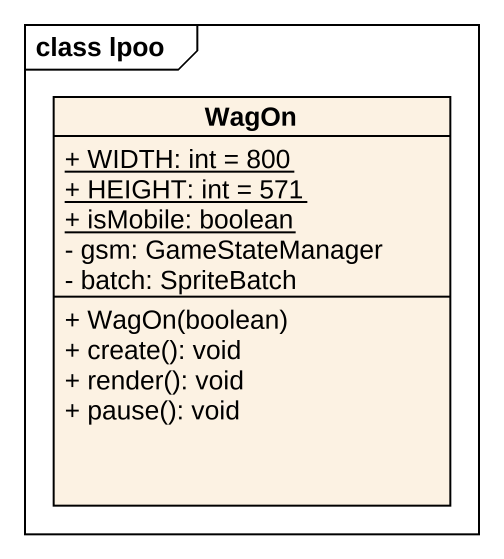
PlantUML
@startuml
mainframe class lpoo
hide circle
hide empty members
skinparam classAttributeIconSize 0
class WagOn {
  {static} + WIDTH: int = 800
  {static} + HEIGHT: int = 571
  {static} + isMobile: boolean
  - gsm: GameStateManager
  - batch: SpriteBatch
  + WagOn(boolean)
  + create(): void
  + render(): void
  + pause(): void
}
@enduml
